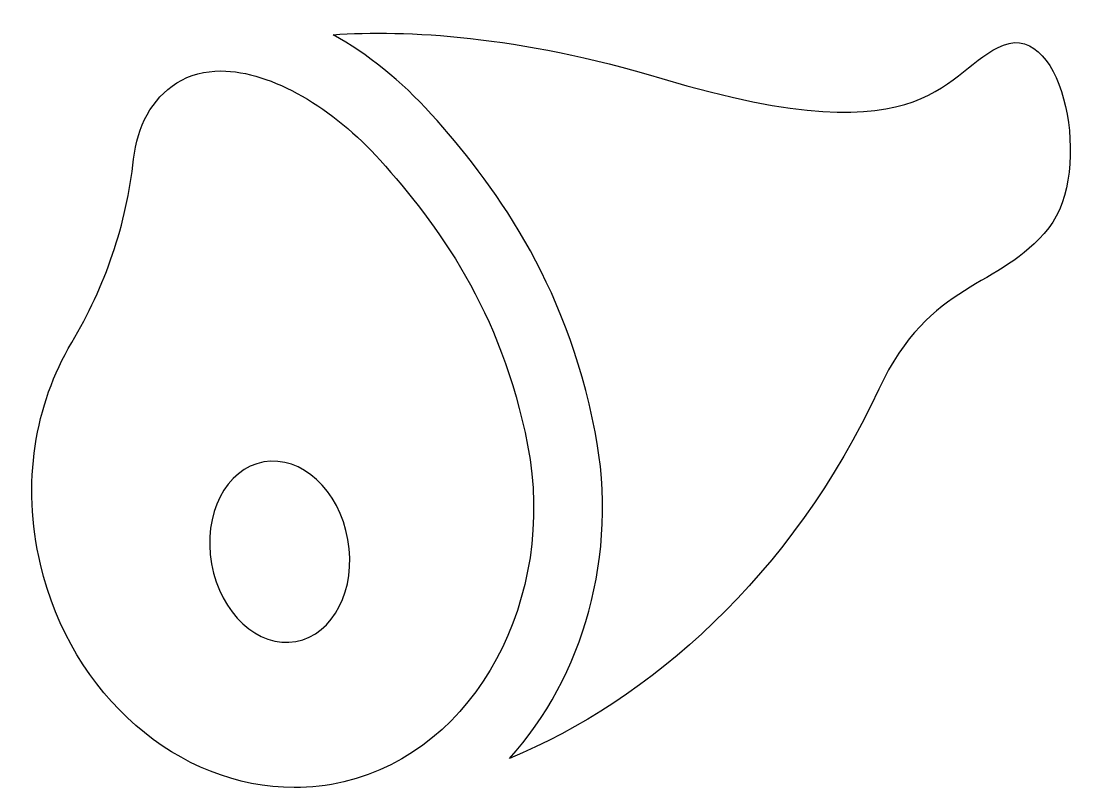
# Model space of a CAD drawing. Header units: centimetres. Extents: x -6.7 to 6.8, y -6 to 3.6.
import ezdxf

# ---------------------------------------------------------------- set-up
doc = ezdxf.new("R2010")
doc.units = ezdxf.units.CM
doc.header["$MEASUREMENT"] = 0
doc.layers.add('Layer 1', color=7, linetype='Continuous')

msp = doc.modelspace()

# ---------------------------------------------------------------- linework, layer by layer
at = {"layer": 'Layer 1'}
for points, knots in [([(5.62123, 3.28105), (4.86492, 2.98392), (4.78388, 1.8224), (1.32633, 2.86198), (1.32633, 2.86198), (-0.49062, 3.40824), (-1.88489, 3.47245), (-2.80368, 3.4116), (-2.80368, 3.4116), (-2.37082, 3.17144), (-1.94744, 2.8346), (-1.56921, 2.41375), (-1.56921, 2.41375), (-0.80636, 1.56412), (0.11732, 0.34307), (0.48999, -1.57852), (0.48999, -1.57852), (0.79098, -3.12945), (0.33698, -4.6579), (-0.58784, -5.67834), (-0.58784, -5.67834), (1.16614, -4.9582), (2.96115, -3.38636), (4.05454, -1.04086), (4.05454, -1.04086), (4.69777, 0.33889), (5.56722, 0.2017), (6.18848, 0.98503), (6.18848, 0.98503), (6.75214, 1.69579), (6.37757, 3.57817), (5.62123, 3.28105)], [0, 0, 0, 0, 0.11111111, 0.11111111, 0.11111111, 0.11111111, 0.22222222, 0.22222222, 0.22222222, 0.22222222, 0.33333333, 0.33333333, 0.33333333, 0.33333333, 0.44444444, 0.44444444, 0.44444444, 0.44444444, 0.55555556, 0.55555556, 0.55555556, 0.55555556, 0.66666667, 0.66666667, 0.66666667, 0.66666667, 0.77777778, 0.77777778, 0.77777778, 0.77777778, 1, 1, 1, 1]), ([(-0.35851, -1.74318), (-0.68604, -0.05495), (-1.49638, 1.03905), (-2.21223, 1.83587), (-2.21223, 1.83587), (-2.79381, 2.48336), (-3.57147, 2.95601), (-4.21198, 2.95601), (-4.21198, 2.95601), (-4.41388, 2.95601), (-4.60216, 2.90915), (-4.76657, 2.80578), (-4.76657, 2.80578), (-5.08179, 2.6074), (-5.26391, 2.26005), (-5.30931, 1.84852), (-5.30931, 1.84852), (-5.39982, 1.02892), (-5.66361, 0.25189), (-6.08716, -0.4559), (-6.08716, -0.4559), (-6.54888, -1.2274), (-6.71875, -2.22644), (-6.48112, -3.23895), (-6.48112, -3.23895), (-6.09157, -4.89979), (-4.73595, -6.04441), (-3.29077, -6.04441), (-3.29077, -6.04441), (-3.08376, -6.04441), (-2.87482, -6.02121), (-2.66678, -5.97226), (-2.66678, -5.97226), (-1.00555, -5.58223), (0.0131, -3.65845), (-0.35851, -1.74318)], [0, 0, 0, 0, 0.1, 0.1, 0.1, 0.1, 0.2, 0.2, 0.2, 0.2, 0.3, 0.3, 0.3, 0.3, 0.4, 0.4, 0.4, 0.4, 0.5, 0.5, 0.5, 0.5, 0.6, 0.6, 0.6, 0.6, 0.7, 0.7, 0.7, 0.7, 0.8, 0.8, 0.8, 0.8, 1, 1, 1, 1]), ([(-3.27163, -4.20928), (-3.74513, -4.29408), (-4.21916, -3.8577), (-4.33033, -3.23514), (-4.33033, -3.23514), (-4.44175, -2.61305), (-4.14822, -2.03986), (-3.67488, -1.95503), (-3.67488, -1.95503), (-3.20133, -1.87018), (-2.72757, -2.30663), (-2.61615, -2.92875), (-2.61615, -2.92875), (-2.50489, -3.55129), (-2.79868, -4.12443), (-3.27163, -4.20928)], [0, 0, 0, 0, 0.2, 0.2, 0.2, 0.2, 0.4, 0.4, 0.4, 0.4, 0.6, 0.6, 0.6, 0.6, 1, 1, 1, 1])]:
    msp.add_open_spline(points, degree=3, knots=knots, dxfattribs=at)

doc.saveas('drawing.dxf')
